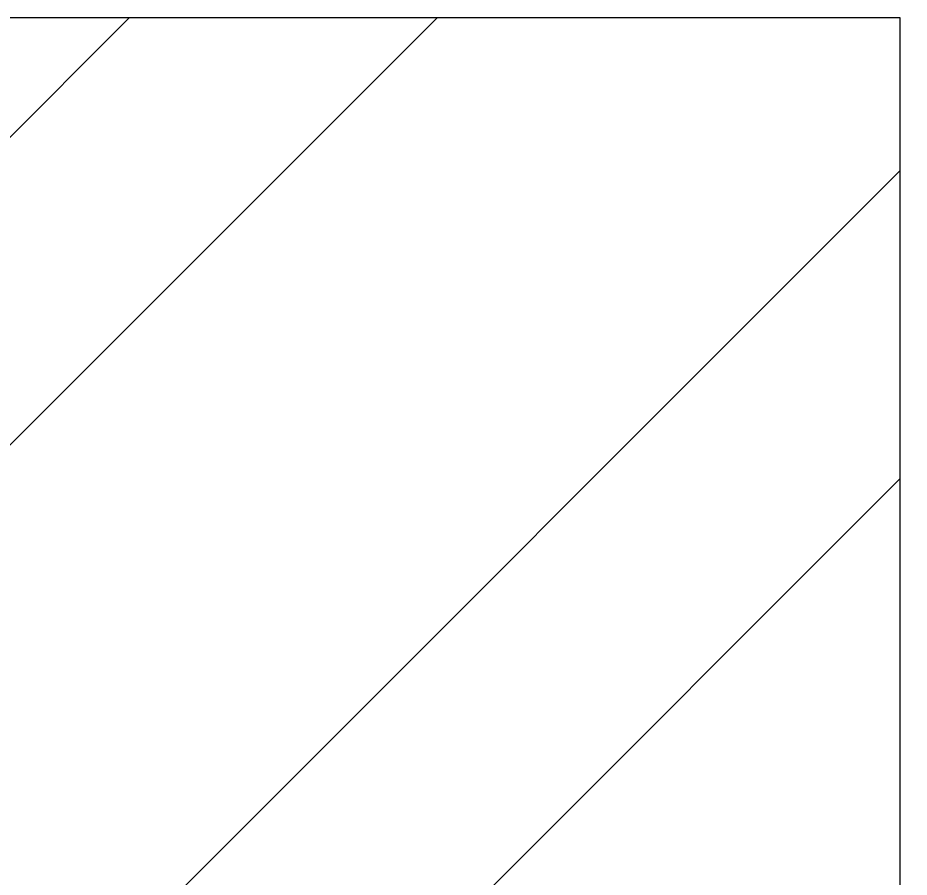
# Model space of a CAD drawing. Header units: millimetres. Extents: x -65527 to 8894748, y -37603 to 223697.
# Drawn here: x -31667.4 to -31411.6, y 12677.5 to 12924.3 of the extents above; entities that cross this region are included whole.
import ezdxf
from ezdxf import colors
from ezdxf.entities.mleader import LeaderData, LeaderLine
from ezdxf.math import Vec2, Vec3

# ---------------------------------------------------------------- set-up
doc = ezdxf.new("R2010")
doc.units = ezdxf.units.MM
doc.header["$LTSCALE"] = 10
doc.layers.add('_0', color=250, linetype='Continuous', lineweight=9)
doc.layers.add('Архитектура', color=251, linetype='Continuous')
doc.styles.add('ISOCPEUR', font='isocpeur.ttf', dxfattribs={"width": 0.7})

# ---------------------------------------------------------------- blocks, each defined once
blk = doc.blocks.new('_DOTSMALL')
at = {"color": 0, "linetype": 'ByBlock', "const_width": 0.5}
blk.add_lwpolyline([(-0.0625, 0, 1), (0.0625, 0, 1)], format="xyb", close=True, dxfattribs=at)

msp = doc.modelspace()

# ---------------------------------------------------------------- hatches: boundary and pattern name
at = {"layer": '_0', "ltscale": 100}
h = msp.add_hatch(dxfattribs=at)
h.set_pattern_fill('ANSI32', color=256, scale=500)
h.set_pattern_definition([(45, (-998310.03, 71377.67), (-132.58252, 132.58252), []), (45, (-998221.64, 71377.67), (-132.58252, 132.58252), [])])
h.paths.add_polyline_path([(-28673.55, 8930.56), (-29183.55, 8420.56), (-29183.55, 6270.56), (-29803.39, 6270.56), (-29803.39, 5490.56), (-29573.36, 5490.56), (-29573.32, 5488.96), (-29063.39, 5488.96), (-29063.43, 5490.56), (-26063.43, 5490.56), (-26063.39, 5370.56), (-25553.39, 5370.56), (-25553.39, 6000.72), (-28673.55, 6000.56)])
h.paths.add_polyline_path([(-32313.55, 8117.15), (-31533.55, 8127.97), (-31533.55, 8420.56), (-29183.55, 8420.56), (-28673.55, 8930.56), (-31803.12, 8930.56), (-31803.55, 12430.82), (-31414.11, 12430.82), (-31414.11, 12924.25), (-32313.55, 12924.25), (-32313.55, 11174.38), (-31803.55, 11174.38), (-31803.78, 9424.38), (-32313.78, 9424.38)])
h.paths.add_polyline_path([(-31533.55, 6955.56), (-32313.55, 6955.56), (-32313.55, 5490.37), (-29803.32, 5490.6), (-29803.47, 6270.52), (-29803.39, 5490.56), (-30903.39, 5490.56), (-30903.39, 6270.48), (-31533.55, 6270.44)])

# ---------------------------------------------------------------- linework, layer by layer
for p, q in [((-31414.11, 12924.25), (-32313.55, 12924.25)), ((-31414.11, 12430.82), (-31414.11, 12924.25))]:
    msp.add_line(p, q, dxfattribs=at)
at = {"layer": '_0', "lineweight": 18, "ltscale": 100}
msp.add_arc((-31967.26, 22060.75), 9805.26, 273.204716, 356.154905, dxfattribs=at)

# ---------------------------------------------------------------- leaders
at = {"layer": 'Архитектура', "lineweight": 25, "transparency": 33554684}
ml = msp.add_multileader_mtext('Standard', dxfattribs=at)
ml.set_content('+8,400', color=256, style='ISOCPEUR')
ml.set_leader_properties(color=256, linetype='Continuous', lineweight=-1)
ml.set_arrow_properties(name='DOTSMALL')
ml.build(insert=Vec2(0, 0))
ml.multileader.update_dxf_attribs({"has_text_frame": 1, "text_left_attachment_type": 4, "text_right_attachment_type": 4, "dogleg_length": 100, "arrow_head_size": 180})
ctx = ml.context
ctx.base_point, ctx.char_height, ctx.arrow_head_size, ctx.landing_gap_size, ctx.plane_origin = Vec3(-38957.84, 116848.68), 250, 180, 50, Vec3(-38730.56, 116641.52)
ctx.left_attachment, ctx.right_attachment = 4, 4
notes = []
notes.append((ctx, [(0, (0, 0, 0), (0, 0), (1, 0), 1, [])]))
ctx.mtext.insert, ctx.mtext.width, ctx.mtext.line_spacing_style, ctx.mtext.flow_direction = Vec3(-38907.84, 117182.02), 852.697, 2, 5
ml = msp.add_multileader_mtext('Standard', dxfattribs=at)
ml.set_content('+8,400', color=256, style='ISOCPEUR')
ml.set_leader_properties(color=256, linetype='Continuous', lineweight=-1)
ml.set_arrow_properties(name='DOTSMALL')
ml.build(insert=Vec2(0, 0))
ml.multileader.update_dxf_attribs({"has_text_frame": 1, "text_left_attachment_type": 4, "text_right_attachment_type": 4, "dogleg_length": 100, "arrow_head_size": 180})
ctx = ml.context
ctx.base_point, ctx.char_height, ctx.arrow_head_size, ctx.landing_gap_size, ctx.plane_origin = Vec3(-48794.03, 106975.31), 250, 180, 50, Vec3(-48566.75, 106768.15)
ctx.left_attachment, ctx.right_attachment = 4, 4
notes.append((ctx, [(0, (0, 0, 0), (0, 0), (1, 0), 1, [])]))
ctx.mtext.insert, ctx.mtext.width, ctx.mtext.line_spacing_style, ctx.mtext.flow_direction = Vec3(-48744.03, 107308.65), 852.697, 2, 5
ml = msp.add_multileader_mtext('Standard', dxfattribs=at)
ml.set_content('+8,400', color=256, style='ISOCPEUR')
ml.set_leader_properties(color=256, linetype='Continuous', lineweight=-1)
ml.set_arrow_properties(name='DOTSMALL')
ml.build(insert=Vec2(0, 0))
ml.multileader.update_dxf_attribs({"has_text_frame": 1, "text_left_attachment_type": 4, "text_right_attachment_type": 4, "dogleg_length": 100, "arrow_head_size": 180})
ctx = ml.context
ctx.base_point, ctx.char_height, ctx.arrow_head_size, ctx.landing_gap_size, ctx.plane_origin = Vec3(-33940.18, 92557.4), 250, 180, 50, Vec3(-33712.9, 92350.24)
ctx.left_attachment, ctx.right_attachment = 4, 4
notes.append((ctx, [(0, (0, 0, 0), (0, 0), (1, 0), 1, [])]))
ctx.mtext.insert, ctx.mtext.width, ctx.mtext.line_spacing_style, ctx.mtext.flow_direction = Vec3(-33890.18, 92890.73), 852.697, 2, 5
for ctx, leaders in notes:
    for number, flags, end, landing, length, lines in leaders:
        leader = LeaderData()
        leader.index, (leader.has_last_leader_line, leader.has_dogleg_vector, leader.attachment_direction) = number, flags
        leader.last_leader_point, leader.dogleg_vector, leader.dogleg_length = Vec3(end), Vec3(landing), length
        for number, points, colour, breaks in lines:
            line = LeaderLine()
            line.index, line.vertices, line.color, line.breaks = number, Vec3.list(points), colors.encode_raw_color(colour), breaks
            leader.lines.append(line)
        ctx.leaders.append(leader)

doc.saveas('drawing.dxf')
